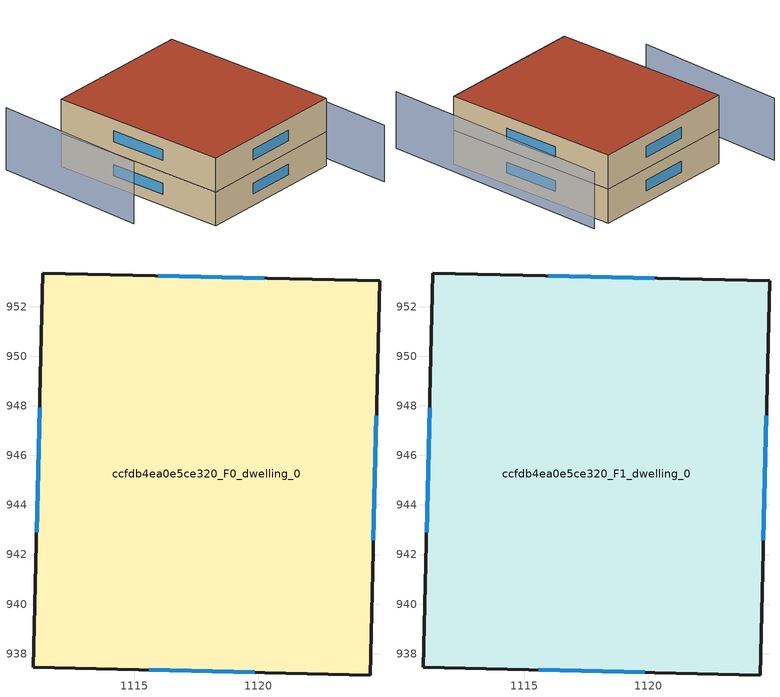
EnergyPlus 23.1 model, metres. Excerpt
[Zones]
ccfdb4ea0e5ce320_F0_dwelling_0
 floor ground (EU_floor_Construction): 1124.9,953.04 1124.53,937.14 1110.94,937.46 1111.31,953.36 z0
 wall outside (EU_wall_Construction): 1111.31,953.36 1110.94,937.46 1124.53,937.14 1124.9,953.04 1111.31,953.36 z0:3
 window (EU_Window_Construction): 1111.18,947.91 1111.06,942.9 / 1120.25,953.15 1115.96,953.25 / 1124.65,942.58 1124.77,947.6 / 1115.59,937.35 1119.87,937.25 z1.03:1.97
ccfdb4ea0e5ce320_F1_dwelling_0
 floor to ccfdb4ea0e5ce320_F0_dwelling_0 (EU_floor_Construction): 1124.9,953.04 1124.53,937.14 1110.94,937.46 1111.31,953.36 z3
 wall outside (EU_wall_Construction): 1111.31,953.36 1110.94,937.46 1124.53,937.14 1124.9,953.04 1111.31,953.36 z3:6
 window (EU_Window_Construction): 1111.18,947.91 1111.06,942.9 / 1120.25,953.15 1115.96,953.25 / 1124.65,942.58 1124.77,947.6 / 1115.59,937.35 1119.87,937.25 z4.03:4.97
 roof outside (EU_roof_Construction): 1124.53,937.14 1124.9,953.04 1111.31,953.36 1110.94,937.46 z6
shading: 1125.19,931.85 1126.33,952.8 z0:5; 1108.23,956.46 1107.19,942.72 z0:5.5
[Building]
EU S2 Campaign: North Axis=0; Terrain=City; Solar Distribution=FullExterior
[Site:Location]
Cape.Town.Intl.AP: Latitude=-33.965; Longitude=18.602; Time Zone=2; Elevation=46
[SizingPeriod:WeatherFileDays]
AnnualSizingPeriod: Begin Month=1; Begin Day of Month=1; End Month=12; End Day of Month=31; Day of Week for Start Day=Monday; Use Weather File Daylight Saving Period=No; Use Weather File Rain and Snow Indicators=No
[MATERIAL]
EU_InternalMass_Material: Roughness=MediumRough; Thickness=0.1; Conductivity=1; Density=1800; Specific Heat=900; Thermal Absorptance=0.9; Solar Absorptance=0.7; Visible Absorptance=0.7
[MATERIAL:NOMASS] Roughness=MediumRough; Thermal Absorptance=0.9; Solar Absorptance=0.7; Visible Absorptance=0.7
Name | Thermal Resistance
EU_wall_NoMass | 0.493876
EU_roof_NoMass | 0.449382
EU_floor_NoMass | 1.25
[WINDOWMATERIAL:SIMPLEGLAZINGSYSTEM]
EU_Window_SimpleGlazing: UFactor=4.4; Solar Heat Gain Coefficient=0.85; Visible Transmittance=0.85
[CONSTRUCTION]
EU_wall_Construction: EU_wall_NoMass
EU_roof_Construction: EU_roof_NoMass
EU_floor_Construction: EU_floor_NoMass
EU_Window_Construction: EU_Window_SimpleGlazing
EU_InternalMass_Construction: EU_InternalMass_Material
[ZONE] Type=1; Multiplier=1; Ceiling Height=autocalculate; Volume=648.607; Floor Area=autocalculate; Part of Total Floor Area=Yes
ccfdb4ea0e5ce320_F0_dwelling_0; ccfdb4ea0e5ce320_F1_dwelling_0
[INTERNALMASS] Construction=EU_InternalMass_Construction; Surface Area=216.202
Name | Zone or ZoneList
ccfdb4ea0e5ce320_F0_dwelling_0_EU_InternalMass | ccfdb4ea0e5ce320_F0_dwelling_0
ccfdb4ea0e5ce320_F1_dwelling_0_EU_InternalMass | ccfdb4ea0e5ce320_F1_dwelling_0
[OTHEREQUIPMENT] Fuel Type=Electricity; Design Level Calculation Method=Watts/Area; Power per Zone Floor Area=1; Fraction Latent=0; Fraction Radiant=0; Fraction Lost=0; Carbon Dioxide Generation Rate=0; EndUse Subcategory=EU_Step8_InternalGains
Name | Zone or ZoneList or Space or SpaceList | Schedule
EU_Step8_InternalGain_ccfdb4ea0e5ce320_F0_dwelling_0_f000 | ccfdb4ea0e5ce320_F0_dwelling_0 | EU_Step8_GainSchedule_ccfdb4ea0e5ce320_F0_dwelling_0_f000
EU_Step8_InternalGain_ccfdb4ea0e5ce320_F1_dwelling_0_f000 | ccfdb4ea0e5ce320_F1_dwelling_0 | EU_Step8_GainSchedule_ccfdb4ea0e5ce320_F1_dwelling_0_f000
[ZONEVENTILATION:DESIGNFLOWRATE] Schedule=EU_AlwaysOn; Design Flow Rate Calculation Method=AirChanges/Hour; Air Changes per Hour=0.64; Ventilation Type=Natural; Fan Pressure Rise=0; Fan Total Efficiency=1; Constant Term Coefficient=1; Temperature Term Coefficient=0; Velocity Term Coefficient=0; Velocity Squared Term Coefficient=0; Minimum Indoor Temperature=-100; Maximum Indoor Temperature=100; Delta Temperature=-100; Minimum Outdoor Temperature=-100; Maximum Outdoor Temperature=100; Maximum Wind Speed=40
Name | Zone or ZoneList or Space or SpaceList
EU_ConstantAir_ccfdb4ea0e5ce320_F0_dwelling_0 | ccfdb4ea0e5ce320_F0_dwelling_0
EU_ConstantAir_ccfdb4ea0e5ce320_F1_dwelling_0 | ccfdb4ea0e5ce320_F1_dwelling_0
[HVACTEMPLATE:THERMOSTAT] Constant Heating Setpoint=20; Constant Cooling Setpoint=50
EU_HeatOnly_ccfdb4ea0e5ce320_F0_dwelling_0; EU_HeatOnly_ccfdb4ea0e5ce320_F1_dwelling_0
[HVACTEMPLATE:ZONE:IDEALLOADSAIRSYSTEM] System Availability Schedule=EU_AlwaysOn; Maximum Heating Supply Air Temperature=50; Minimum Cooling Supply Air Temperature=13; Maximum Heating Supply Air Humidity Ratio=0.0156; Minimum Cooling Supply Air Humidity Ratio=0.0077; Heating Limit=NoLimit; Cooling Limit=NoLimit; Heating Availability Schedule=EU_AlwaysOn; Cooling Availability Schedule=EU_CoolingOff; Dehumidification Control Type=ConstantSensibleHeatRatio; Cooling Sensible Heat Ratio=0.7; Dehumidification Setpoint=60; Humidification Control Type=None; Humidification Setpoint=30; Outdoor Air Method=None; Outdoor Air Flow Rate per Person=0.00944; Outdoor Air Flow Rate per Zone Floor Area=0; Outdoor Air Flow Rate per Zone=0; Demand Controlled Ventilation Type=None; Outdoor Air Economizer Type=NoEconomizer; Heat Recovery Type=None; Sensible Heat Recovery Effectiveness=0.7; Latent Heat Recovery Effectiveness=0.65
Name | Template Thermostat
ccfdb4ea0e5ce320_F0_dwelling_0 | EU_HeatOnly_ccfdb4ea0e5ce320_F0_dwelling_0
ccfdb4ea0e5ce320_F1_dwelling_0 | EU_HeatOnly_ccfdb4ea0e5ce320_F1_dwelling_0
[SIZING:ZONE] Zone Cooling Design Supply Air Temperature Input Method=SupplyAirTemperature; Zone Cooling Design Supply Air Temperature=13; Zone Heating Design Supply Air Temperature Input Method=SupplyAirTemperature; Zone Heating Design Supply Air Temperature=50; Zone Cooling Design Supply Air Humidity Ratio=0.008; Zone Heating Design Supply Air Humidity Ratio=0.008; Cooling Design Air Flow Method=DesignDay; Cooling Design Air Flow Rate=0; Cooling Minimum Air Flow per Zone Floor Area=0.000762; Cooling Minimum Air Flow=0; Cooling Minimum Air Flow Fraction=0.2; Heating Design Air Flow Method=DesignDay; Heating Design Air Flow Rate=0; Heating Maximum Air Flow per Zone Floor Area=0.002032; Heating Maximum Air Flow=0.141576; Heating Maximum Air Flow Fraction=0.3; Account for Dedicated Outdoor Air System=No; Dedicated Outdoor Air System Control Strategy=NeutralSupplyAir; Dedicated Outdoor Air Low Setpoint Temperature for Design=autosize; Dedicated Outdoor Air High Setpoint Temperature for Design=autosize; Zone Load Sizing Method=Sensible Load Only No Latent Load; Zone Latent Cooling Design Supply Air Humidity Ratio Input Method=HumidityRatioDifference; Zone Cooling Design Supply Air Humidity Ratio Difference=0.005; Zone Latent Heating Design Supply Air Humidity Ratio Input Method=HumidityRatioDifference; Zone Humidification Design Supply Air Humidity Ratio Difference=0.005
ccfdb4ea0e5ce320_F0_dwelling_0; ccfdb4ea0e5ce320_F1_dwelling_0
[SCHEDULE:CONSTANT]
Name | Hourly Value
EU_AlwaysOn | 1
EU_CoolingOff | 0
[SCHEDULE:FILE] Column Number=1; Rows to Skip at Top=0; Number of Hours of Data=8760; Column Separator=Comma; Interpolate to Timestep=No; Minutes per Item=60; Adjust Schedule for Daylight Savings=Yes
Name | File
EU_Step8_GainSchedule_ccfdb4ea0e5ce320_F0_dwelling_0_f000 | ../../schedules/ccfdb4ea0e5ce320/ccfdb4ea0e5ce320_F0_dwelling_0_f000_gain.csv
EU_Step8_GainSchedule_ccfdb4ea0e5ce320_F1_dwelling_0_f000 | ../../schedules/ccfdb4ea0e5ce320/ccfdb4ea0e5ce320_F1_dwelling_0_f000_gain.csv
